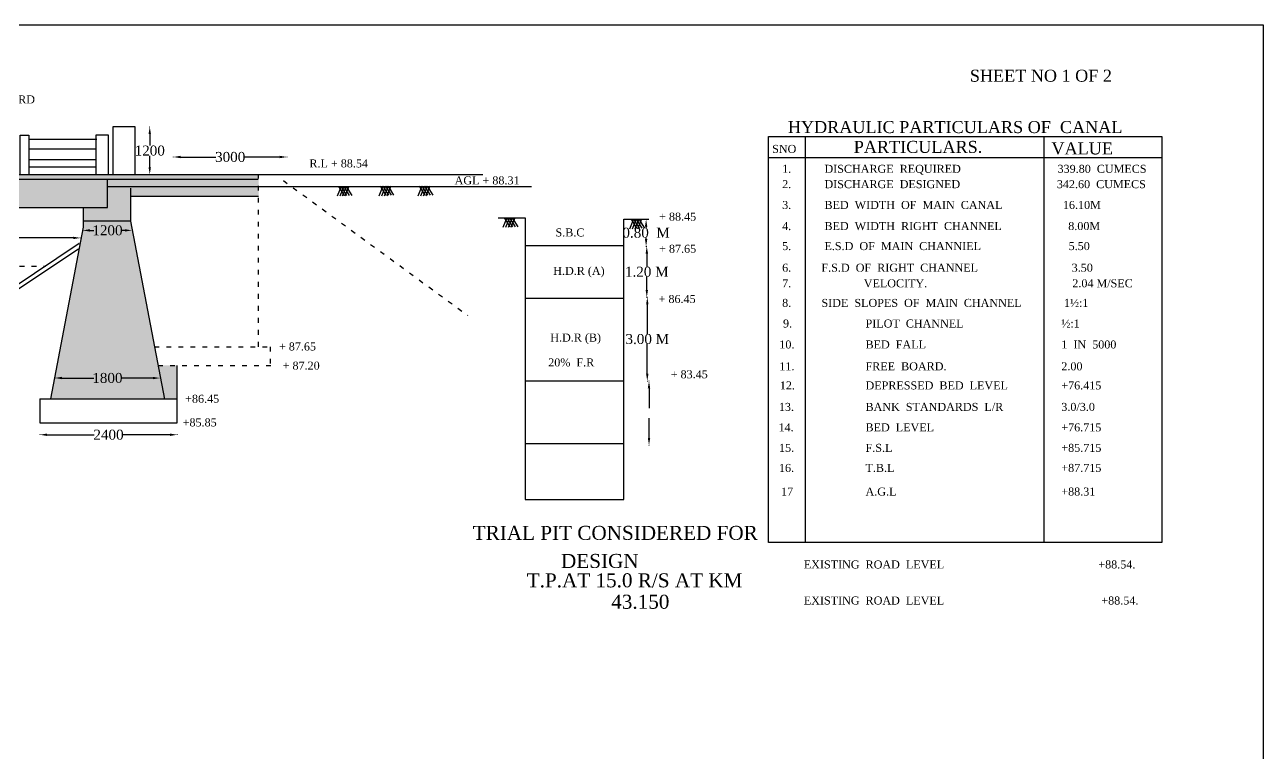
# Model space of a CAD drawing. Header units: millimetres. Extents: x 4400 to 80193, y -403 to 48046.
# Drawn here: x 49171 to 80116, y 29848 to 48046 of the extents above; entities that cross this region are included whole.
import ezdxf

# ---------------------------------------------------------------- set-up
doc = ezdxf.new("R2010")
doc.units = ezdxf.units.MM
doc.header["$MEASUREMENT"] = 0
doc.linetypes.add('ACAD_ISO03W100', pattern=[30, 12, -18])
for name, color, linetype in [('DIM', 5, 'Continuous'), ('DO LINE', 3, 'Continuous'), ('DWG.LINE', 10, 'Continuous'), ('HATCH', 2, 'Continuous'), ('TEXT', 7, 'Continuous')]:
    doc.layers.add(name, color=color, linetype=linetype)
doc.layers.add('TITLE', color=7, linetype='Continuous', lineweight=30)
doc.styles.get("Standard").update_dxf_attribs({"font": 'TIMES.TTF', "height": 250})
doc.dimstyles.get("Standard").update_dxf_attribs({"dimtxt": 250, "dimasz": 180, "dimexe": 0.18, "dimexo": 0.0625, "dimgap": 0.09, "dimtad": 0, "dimtih": 1, "dimtoh": 1, "dimdec": 0, "dimzin": 0, "dimdsep": 46, "dimtxsty": 'Standard', "dimcen": 300, "dimclre": 256, "dimclrt": 4, "dimadec": 0, "dimazin": 0, "dimtfac": 1, "dimtdec": 0, "dimtofl": 0, "dimtmove": 0, "dimatfit": 3, "dimfxl": 5, "dimfxlon": 1, "dimtolj": 1, "dimtzin": 0, "dimarcsym": 0})
pattern_1 = [(50, (0, 0), (286.9041, -25.10085), [30, -330]), (355, (0, 0), (-55.5005, 300.8769), [24, -264]), (100.4514, (23.9, -2.1), (231.4038, 275.7758), [25.4961, -280.4568]), (46.1842, (0, 80), (426.8964, -66.2076), [45, -495]), (96.6356, (35.57, 74.5), (373.865, 389.6471), [38.244, -420.6852]), (351.1842, (0, 80), (373.8648, 389.6474), [36, -396]), (21, (40, 60), (238.7628, -161.04756), [30, -330]), (326, (40, 60), (97.3261, 290.06), [24, -264]), (71.4514, (59.9, 46.58), (336.089, 129.0122), [25.4961, -280.4568]), (37.5, (0, 0), (4.86394, 133.15754), [0, -260.8, 0, -268, 0, -265]), (7.5, (0, 0), (105.22781, 157.76468), [0, -152.8, 0, -254.8, 0, -101]), (327.5, (-89.2, 0), (213.52897, -9.02195), [0, -100, 0, -312, 0, -414]), (317.5, (-129.2, 0), (233.27447, 40.042), [0, -130, 0, -207.2, 0, -294])]

# ---------------------------------------------------------------- blocks, each defined once
blk = doc.blocks.new('*D18')
at = {"layer": 'Defpoints', "color": 0, "ltscale": 0.2}
for p in [(50566, 42721), (42106, 42653), (50566, 42651)]:
    blk.add_point(p, dxfattribs=at)
at = {"layer": 'DIM', "lineweight": -2, "ltscale": 0.2}
for p, q in [((42106, 42718), (42106, 42723)), ((50566, 42716), (50566, 42721))]:
    blk.add_line(p, q, dxfattribs=at)
at = {"layer": 'DIM', "color": 0, "lineweight": -2, "ltscale": 0.2}
for p, q in [((42286, 42723), (45984, 42722)), ((50386, 42721), (46687, 42722))]:
    blk.add_line(p, q, dxfattribs=at)
at = {"layer": 'DIM', "color": 0, "ltscale": 0.2}
for points in [[(42286, 42753), (42286, 42693), (42106, 42723)], [(50386, 42751), (50386, 42691), (50566, 42721)]]:
    blk.add_solid(points, dxfattribs=at)
at = {"layer": 'DIM', "color": 4, "ltscale": 0.2, "insert": (46336, 42722), "char_height": 250, "attachment_point": 5}
blk.add_mtext('\\A1;8500', dxfattribs=at)
blk = doc.blocks.new('*D19')
at = {"layer": 'Defpoints', "color": 0, "ltscale": 0.2}
for p in [(50620, 42937), (51854, 42938), (51854, 42909)]:
    blk.add_point(p, dxfattribs=at)
at = {"layer": 'DIM', "lineweight": -2, "ltscale": 0.2}
for p, q in [((50620, 42914), (50620, 42909)), ((51854, 42914), (51854, 42909))]:
    blk.add_line(p, q, dxfattribs=at)
at = {"layer": 'DIM', "color": 0, "lineweight": -2, "ltscale": 0.2}
for p, q in [((50800, 42909), (50896, 42909)), ((51674, 42909), (51578, 42909))]:
    blk.add_line(p, q, dxfattribs=at)
at = {"layer": 'DIM', "color": 0, "ltscale": 0.2}
for points in [[(50800, 42939), (50800, 42879), (50620, 42909)], [(51674, 42939), (51674, 42879), (51854, 42909)]]:
    blk.add_solid(points, dxfattribs=at)
at = {"layer": 'DIM', "color": 4, "ltscale": 0.2, "insert": (51237, 42909), "char_height": 250, "attachment_point": 5}
blk.add_mtext('\\A1;1200', dxfattribs=at)
blk = doc.blocks.new('*D20')
at = {"layer": 'Defpoints', "color": 0, "ltscale": 0.2}
for p in [(52158, 45499), (52294, 45499), (52158, 44302)]:
    blk.add_point(p, dxfattribs=at)
at = {"layer": 'DIM', "lineweight": -2, "ltscale": 0.2}
for p, q in [((52289, 45499), (52294, 45499)), ((52289, 44302), (52294, 44302))]:
    blk.add_line(p, q, dxfattribs=at)
at = {"layer": 'DIM', "color": 0, "lineweight": -2, "ltscale": 0.2}
for p, q in [((52294, 45319), (52294, 45028)), ((52294, 44482), (52294, 44773))]:
    blk.add_line(p, q, dxfattribs=at)
at = {"layer": 'DIM', "color": 0, "ltscale": 0.2}
for points in [[(52264, 45319), (52324, 45319), (52294, 45499)], [(52264, 44482), (52324, 44482), (52294, 44302)]]:
    blk.add_solid(points, dxfattribs=at)
at = {"layer": 'DIM', "color": 4, "ltscale": 0.2, "insert": (52294, 44901), "char_height": 250, "attachment_point": 5}
blk.add_mtext('\\A1;1200', dxfattribs=at)
blk = doc.blocks.new('*D21')
at = {"layer": 'Defpoints', "color": 0, "ltscale": 0.2}
for p in [(52884, 44706), (55724, 44742), (55724, 44706)]:
    blk.add_point(p, dxfattribs=at)
at = {"layer": 'DIM', "lineweight": -2, "ltscale": 0.2}
for p, q in [((52884, 44738), (52884, 44743)), ((55724, 44738), (55724, 44743))]:
    blk.add_line(p, q, dxfattribs=at)
at = {"layer": 'DIM', "color": 0, "lineweight": -2, "ltscale": 0.2}
for p, q in [((53064, 44742), (53949, 44742)), ((55544, 44742), (54659, 44742))]:
    blk.add_line(p, q, dxfattribs=at)
at = {"layer": 'DIM', "color": 0, "ltscale": 0.2}
for points in [[(53064, 44772), (53064, 44712), (52884, 44742)], [(55544, 44772), (55544, 44712), (55724, 44742)]]:
    blk.add_solid(points, dxfattribs=at)
at = {"layer": 'DIM', "color": 4, "ltscale": 0.2, "insert": (54304, 44742), "char_height": 250, "attachment_point": 5}
blk.add_mtext('\\A1;3000', dxfattribs=at)
blk = doc.blocks.new('*D22')
at = {"layer": 'Defpoints', "color": 0, "ltscale": 0.2}
for p in [(49919, 39264), (52553, 39262), (52553, 39220)]:
    blk.add_point(p, dxfattribs=at)
at = {"layer": 'DIM', "lineweight": -2, "ltscale": 0.2}
for p, q in [((49919, 39226), (49919, 39221)), ((52553, 39225), (52553, 39220))]:
    blk.add_line(p, q, dxfattribs=at)
at = {"layer": 'DIM', "color": 0, "lineweight": -2, "ltscale": 0.2}
for p, q in [((50099, 39221), (50895, 39221)), ((52373, 39220), (51577, 39220))]:
    blk.add_line(p, q, dxfattribs=at)
at = {"layer": 'DIM', "color": 0, "ltscale": 0.2}
for points in [[(50099, 39251), (50099, 39191), (49919, 39221)], [(52373, 39250), (52373, 39190), (52553, 39220)]]:
    blk.add_solid(points, dxfattribs=at)
at = {"layer": 'DIM', "color": 4, "ltscale": 0.2, "insert": (51236, 39221), "char_height": 250, "attachment_point": 5}
blk.add_mtext('\\A1;1800', dxfattribs=at)
blk = doc.blocks.new('*D23')
at = {"layer": 'Defpoints', "color": 0, "ltscale": 0.2}
for p in [(49549, 38103), (52979, 38103), (52979, 37804)]:
    blk.add_point(p, dxfattribs=at)
at = {"layer": 'DIM', "lineweight": -2, "ltscale": 0.2}
for p, q in [((49549, 37809), (49549, 37804)), ((52979, 37809), (52979, 37804))]:
    blk.add_line(p, q, dxfattribs=at)
at = {"layer": 'DIM', "color": 0, "lineweight": -2, "ltscale": 0.2}
for p, q in [((49729, 37804), (50906, 37804)), ((52799, 37804), (51623, 37804))]:
    blk.add_line(p, q, dxfattribs=at)
at = {"layer": 'DIM', "color": 0, "ltscale": 0.2}
for points in [[(49729, 37834), (49729, 37774), (49549, 37804)], [(52799, 37834), (52799, 37774), (52979, 37804)]]:
    blk.add_solid(points, dxfattribs=at)
at = {"layer": 'DIM', "color": 4, "ltscale": 0.2, "insert": (51264, 37804), "char_height": 250, "attachment_point": 5}
blk.add_mtext('\\A1;2400', dxfattribs=at)
blk = doc.blocks.new('*D88')
at = {"layer": 'Defpoints', "color": 0, "ltscale": 0.2}
for p in [(64648, 43186), (64648, 42512), (64696, 42512)]:
    blk.add_point(p, dxfattribs=at)
at = {"layer": 'DIM', "lineweight": -2, "ltscale": 0.2}
for p, q in [((64691, 43186), (64696, 43186)), ((64691, 42512), (64696, 42512))]:
    blk.add_line(p, q, dxfattribs=at)
at = {"layer": 'DIM', "color": 0, "lineweight": -2, "ltscale": 0.2}
for p, q in [((64696, 43006), (64696, 42977)), ((64696, 42692), (64696, 42722))]:
    blk.add_line(p, q, dxfattribs=at)
at = {"layer": 'DIM', "color": 0, "ltscale": 0.2}
for points in [[(64666, 43006), (64726, 43006), (64696, 43186)], [(64666, 42692), (64726, 42692), (64696, 42512)]]:
    blk.add_solid(points, dxfattribs=at)
at = {"layer": 'DIM', "color": 4, "ltscale": 0.2, "insert": (64696, 42849), "char_height": 250, "attachment_point": 5}
blk.add_mtext('\\A1;0.80  M', dxfattribs=at)
blk = doc.blocks.new('*D89')
at = {"layer": 'Defpoints', "color": 0, "ltscale": 0.2}
for p in [(64696, 42510), (64696, 41239), (64713, 41239)]:
    blk.add_point(p, dxfattribs=at)
at = {"layer": 'DIM', "lineweight": -2, "ltscale": 0.2}
for p, q in [((64708, 42510), (64714, 42510)), ((64708, 41239), (64714, 41239))]:
    blk.add_line(p, q, dxfattribs=at)
at = {"layer": 'DIM', "color": 0, "lineweight": -2, "ltscale": 0.2}
for p, q in [((64713, 42330), (64713, 42002)), ((64713, 41419), (64713, 41747))]:
    blk.add_line(p, q, dxfattribs=at)
at = {"layer": 'DIM', "color": 0, "ltscale": 0.2}
for points in [[(64684, 42330), (64744, 42330), (64713, 42510)], [(64684, 41419), (64744, 41419), (64713, 41239)]]:
    blk.add_solid(points, dxfattribs=at)
at = {"layer": 'DIM', "color": 4, "ltscale": 0.2, "insert": (64713, 41874), "char_height": 250, "attachment_point": 5}
blk.add_mtext('\\A1;1.20 M', dxfattribs=at)
blk = doc.blocks.new('*D90')
at = {"layer": 'Defpoints', "color": 0, "ltscale": 0.2}
for p in [(64714, 41239), (64714, 39146), (64726, 39146)]:
    blk.add_point(p, dxfattribs=at)
at = {"layer": 'DIM', "lineweight": -2, "ltscale": 0.2}
for p, q in [((64722, 41239), (64727, 41239)), ((64722, 39146), (64727, 39146))]:
    blk.add_line(p, q, dxfattribs=at)
at = {"layer": 'DIM', "color": 0, "lineweight": -2, "ltscale": 0.2}
for p, q in [((64726, 41059), (64726, 40320)), ((64726, 39326), (64726, 40065))]:
    blk.add_line(p, q, dxfattribs=at)
at = {"layer": 'DIM', "color": 0, "ltscale": 0.2}
for points in [[(64696, 41059), (64756, 41059), (64726, 41239)], [(64696, 39326), (64756, 39326), (64726, 39146)]]:
    blk.add_solid(points, dxfattribs=at)
at = {"layer": 'DIM', "color": 4, "ltscale": 0.2, "insert": (64726, 40193), "char_height": 250, "attachment_point": 5}
blk.add_mtext('\\A1;3.00 M', dxfattribs=at)

msp = doc.modelspace()

# ---------------------------------------------------------------- hatches: boundary and pattern name
at = {"layer": 'HATCH', "ltscale": 0.2}
h = msp.add_hatch(dxfattribs=at)
h.set_pattern_fill('AR-CONC', color=256, scale=40, style=0)
h.set_pattern_definition(pattern_1)
h.paths.add_polyline_path([(55014.4, 44302.5), (55001.9, 44302.5), (45542.2, 44302.5), (45542.2, 44190.5), (51239.9, 44190.5), (51239.9, 44006.5), (54997.4, 44006.5), (55014.4, 44006.5)])
h = msp.add_hatch(dxfattribs=at)
h.set_pattern_fill('AR-CONC', color=256, scale=40, style=0)
h.set_pattern_definition(pattern_1)
edge = h.paths.add_edge_path()
edge.add_line((41563.4, 44190.5), (41563.4, 43984.4))
edge.add_line((25327.5, 43984.4), (41563.4, 43984.4))
edge.add_line((11836.3, 44190.5), (55001.9, 44190.5))
edge.add_line((25330.3, 44190.5), (25330.3, 43984.4))
h = msp.add_hatch(dxfattribs=at)
h.set_pattern_fill('AR-CONC', color=256, scale=40, style=0)
h.set_pattern_definition(pattern_1)
h.paths.add_polyline_path([(51239.9, 44190.5), (42206.3, 44190.5), (42107.4, 44111.5), (41639.2, 44111.5), (41639.2, 43020.5), (42081.6, 43020.5), (43392.8, 43484.3), (51239.9, 43484.3)])
h = msp.add_hatch(dxfattribs=at)
h.set_pattern_fill('AR-CONC', color=256, scale=40, style=0)
h.set_pattern_definition(pattern_1)
h.paths.add_polyline_path([(52979.4, 39536.7), (52500.5, 39536.7), (52658.8, 38703.8), (49549.4, 38703.8), (49549.4, 38103.1), (52979.4, 38103.1), (52979.4, 38703.8)])
h.paths.add_polyline_path([(55014.4, 44006.5), (54997.4, 44006.5), (51239.9, 44006.5), (51239.9, 43484.3), (50630.2, 43484.3), (50630.2, 43135.5), (51816.5, 43135.5), (51816.5, 43763.3), (55014.4, 43763.3)])
h.paths.add_polyline_path([(51816.5, 43135.5), (50630.2, 43135.5), (50630.2, 42988.4), (49812.2, 38703.8), (52658.8, 38703.8)])
h.paths.add_polyline_path([(52979.4, 38703.8), (49549.4, 38703.8), (49549.4, 38103.1), (52979.4, 38103.1)], flags=17)

# ---------------------------------------------------------------- linework, layer by layer
at = {"layer": 'DIM', "ltscale": 0.2}
for p, q in [((64764, 39146.5), (64769.2, 39146.5)), ((64769, 38966.5), (64769, 38471.3)), ((64769, 37721.5), (64769, 38216.7)), ((64764, 37541.5), (64769.2, 37541.5))]:
    msp.add_line(p, q, dxfattribs=at)
for points in [[(64739, 38966.5), (64799, 38966.5), (64769, 39146.5)], [(64739, 37721.5), (64799, 37721.5), (64769, 37541.5)]]:
    msp.add_solid(points, dxfattribs=at)
at = {"layer": 'DO LINE', "linetype": 'ACAD_ISO03W100', "ltscale": 10}
for points in [[(55014.4, 40002.9), (55014.4, 44302.5)], [(55633.8, 44152.3), (60238.4, 40785.9)], [(25942.5, 42018.1), (49692.5, 42019.2)], [(52411.9, 40002.9), (55303.1, 40002.9), (55303.1, 39536.7)], [(52500.5, 39536.7), (55326.5, 39536.7)]]:
    msp.add_lwpolyline(points, dxfattribs=at)
at = {"layer": 'DWG.LINE', "ltscale": 0.2}
for p, q in [((11836.3, 44190.5), (55001.9, 44190.5)), ((51239.9, 43484.3), (51239.9, 44190.5)), ((43392.8, 43484.3), (51239.9, 43484.3))]:
    msp.add_line(p, q, dxfattribs=at)
for points in [[(51380.3, 44302.5), (51380.3, 45507.2), (51924, 45507.2), (51924, 44302.5)], [(49058.7, 44302.5), (49058.7, 45284.3), (49273.1, 45284.3), (49273.1, 44302.5)], [(49273.1, 45191.8), (50969.8, 45191.8)], [(50957.4, 44302.5), (50957.4, 45298.1), (51252.2, 45298.1), (51252.2, 44302.5)], [(49273.1, 44946.2), (50963.9, 44946.2)], [(49273.1, 44677.5), (50957.6, 44677.5)], [(11836.3, 44302.5), (55001.9, 44302.5)], [(49273.1, 44493.1), (50957.4, 44493.1)], [(55001.9, 44302.5), (60619.4, 44302.5)], [(51816.5, 43962.4), (51816.5, 43135.5), (50630.2, 43135.5)], [(51239.9, 44006.5), (54997.4, 44006.5)], [(54997.4, 44006.5), (61830.5, 44006.5)], [(51816.5, 43763.3), (55014.4, 43763.3)], [(50630.2, 43484.3), (50630.2, 42988.4), (49811.5, 38700.3)], [(51816.5, 43135.5), (52660.2, 38696.4)], [(60999.8, 43223.9), (61676.3, 43223.9), (61676.3, 36185.3), (64142.1, 36185.3), (64142.1, 43186.3), (64762.8, 43186.3)], [(40931, 36428.4), (41466.5, 36428.4), (50516.4, 42446.8)], [(50533.2, 42583.1), (42123.1, 36941.7)], [(61676.3, 42534.2), (64142.1, 42534.2)], [(61676.3, 41213.6), (64142.1, 41213.6)], [(49549.4, 38703.8), (49549.4, 38103.1), (52979.4, 38103.1), (52979.4, 38703.8), (52979.4, 39536.7)], [(61676.3, 39154), (64142.1, 39154)], [(49549.4, 38703.8), (52976.1, 38703.8)], [(61676.3, 37585.9), (64142.1, 37585.9)]]:
    msp.add_lwpolyline(points, dxfattribs=at)
at = {"layer": 'HATCH', "ltscale": 0.2}
for points in [[(57073.5, 44006.5), (56974, 43761)], [(57007.5, 43999), (57007.5, 44006.5), (57148, 43782.5)], [(57139.5, 44006.5), (57040, 43761)], [(57073.5, 43999), (57073.5, 44006.5), (57214, 43782.5)], [(57205.5, 44006.5), (57106, 43761)], [(57139.5, 43999), (57139.5, 44006.5), (57280, 43782.5)], [(57271.5, 44006.5), (57172, 43761)], [(57205.5, 43999), (57205.5, 44006.5), (57346, 43782.5)], [(58116, 44010.2), (58016.5, 43764.7)], [(58050, 44002.7), (58050, 44010.2), (58190.5, 43786.2)], [(58182, 44010.2), (58082.5, 43764.7)], [(58116, 44002.7), (58116, 44010.2), (58256.5, 43786.2)], [(58248, 44010.2), (58148.5, 43764.7)], [(58182, 44002.7), (58182, 44010.2), (58322.5, 43786.2)], [(58314, 44010.2), (58214.5, 43764.7)], [(58248, 44002.7), (58248, 44010.2), (58388.5, 43786.2)], [(59091.5, 44010.2), (58992, 43764.7)], [(59025.5, 44002.7), (59025.5, 44010.2), (59166, 43786.2)], [(59157.5, 44010.2), (59058, 43764.7)], [(59091.5, 44002.7), (59091.5, 44010.2), (59232, 43786.2)], [(59223.5, 44010.2), (59124, 43764.7)], [(59157.5, 44002.7), (59157.5, 44010.2), (59298, 43786.2)], [(59289.5, 44010.2), (59190, 43764.7)], [(59223.5, 44002.7), (59223.5, 44010.2), (59364, 43786.2)], [(61215.3, 43224.2), (61115.8, 42978.7)], [(61149.3, 43216.7), (61149.3, 43224.2), (61289.8, 43000.2)], [(61281.3, 43224.2), (61181.8, 42978.7)], [(61215.3, 43216.7), (61215.3, 43224.2), (61355.8, 43000.2)], [(61347.3, 43224.2), (61247.8, 42978.7)], [(61281.3, 43216.7), (61281.3, 43224.2), (61421.8, 43000.2)], [(61413.3, 43224.2), (61313.8, 42978.7)], [(61347.3, 43216.7), (61347.3, 43224.2), (61487.8, 43000.2)], [(64385, 43187.2), (64285.5, 42941.7)], [(64319, 43179.7), (64319, 43187.2), (64459.5, 42963.2)], [(64451, 43187.2), (64351.5, 42941.7)], [(64385, 43179.7), (64385, 43187.2), (64525.5, 42963.2)], [(64517, 43187.2), (64417.5, 42941.7)], [(64451, 43179.7), (64451, 43187.2), (64591.5, 42963.2)], [(64583, 43187.2), (64483.5, 42941.7)], [(64517, 43179.7), (64517, 43187.2), (64657.5, 42963.2)]]:
    msp.add_lwpolyline(points, dxfattribs=at)
at = {"layer": 'TITLE', "ltscale": 0.2}
for points in [[(4399.5, 48045.5), (80116, 48045.5), (80116, -403), (4399.5, -403)], [(67750.5, 45252.5), (77579, 45252.5), (77579, 35113), (67750.5, 35113)]]:
    msp.add_lwpolyline(points, close=True, dxfattribs=at)
for points in [[(68667.5, 45252.5), (68667.5, 35113)], [(74637.5, 45252.5), (74637.5, 35113)], [(67750.5, 44727.5), (77579, 44727.5)]]:
    msp.add_lwpolyline(points, dxfattribs=at)

# ---------------------------------------------------------------- texts
at = {"layer": 'TEXT'}
for s, height, p in [('SHEET NO 1 OF 2', 300, (72785.7, 46623.2)), ('PER OSD STANDARD', 200, (46472.4, 46080.7)), ('HYDRAULIC PARTICULARS OF  CANAL', 300, (68238.8, 45340.4)), ('SNO', 200, (67845.3, 44844.9)), ('PARTICULARS.', 300, (69885.3, 44844.9)), ('VALUE', 300, (74824.3, 44805.9)), ('R.L + 88.54', 200, (56283.9, 44482.2)), ('AGL + 88.31', 200, (59911.9, 44057.7)), ('1.           DISCHARGE  REQUIRED                                339.80  CUMECS                               ', 200, (68095.8, 44347.1)), ('2.           DISCHARGE  DESIGNED                                342.60  CUMECS ', 200, (68095.8, 43963.8)), ('3.           BED  WIDTH  OF  MAIN  CANAL                    16.10M                         ', 200, (68095.8, 43444.3)), ('+ 88.45', 200, (65021.4, 43152.7)), ('4.           BED  WIDTH  RIGHT  CHANNEL                      8.00M                      ', 200, (68095.8, 42917.7)), ('S.B.C ', 200, (62432.9, 42757.7)), ('+ 87.65', 200, (65021.4, 42350.2)), ('5.           E.S.D  OF  MAIN  CHANNIEL                             5.50                ', 200, (68095.8, 42416.8)), ('H.D.R (A)', 200, (62376.4, 41798.2)), ('6.          F.S.D  OF  RIGHT  CHANNEL                               3.50    ', 200, (68095.8, 41876.9)), ('7.                        VELOCITY.                                                2.04 M/SEC                         ', 200, (68095.8, 41487)), ('+ 86.45', 200, (65008.4, 41095.2)), ('8.          SIDE  SLOPES  OF  MAIN  CHANNEL              1½:1  ', 200, (68095.8, 40997.6)), ('     9.', 200, (67739.4, 40482.7)), ('PILOT  CHANNEL', 200, (70178.9, 40482.7)), ('½:1', 200, (75070.9, 40482.7)), ('H.D.R (B)', 200, (62302.4, 40131.2)), ('+ 87.65', 200, (55522.4, 39908.7)), ('10.', 200, (68025.5, 39959.2)), ('BED  FALL', 200, (70178.9, 39959.2)), ('1  IN  5000', 200, (75070.9, 39959.2)), ('+ 87.20', 200, (55615.4, 39430.2)), ('20%%%  F.R', 200, (62250.9, 39511.2)), ('11. ', 200, (68024, 39413.2)), ('FREE  BOARD.', 200, (70178.9, 39413.2)), ('2.00', 200, (75070.9, 39413.2)), ('+ 83.45', 200, (65311.9, 39214.7)), ('12.', 200, (68037, 38936.2)), ('DEPRESSED  BED  LEVEL', 200, (70178.9, 38936.2)), ('+76.415', 200, (75070.9, 38936.2)), ('+86.45', 200, (53178.4, 38602.7)), ('13.', 200, (68014, 38399.7)), ('BANK  STANDARDS  L/R', 200, (70178.9, 38399.7)), ('3.0/3.0', 200, (75070.9, 38399.7)), ('+85.85', 200, (53116.4, 38011.7)), ('14.', 200, (68005, 37888.2)), ('BED  LEVEL', 200, (70178.9, 37888.2)), ('+76.715', 200, (75070.9, 37888.2)), ('15.', 200, (68017.5, 37376.7)), ('F.S.L', 200, (70178.9, 37376.7)), ('+85.715', 200, (75070.9, 37376.7)), ('16.', 200, (68015, 36875.2)), ('T.B.L', 200, (70178.9, 36875.2)), ('+87.715', 200, (75070.9, 36875.2)), ('17', 200, (68069, 36284.2)), ('A.G.L', 200, (70178.9, 36284.2)), ('+88.31', 200, (75070.9, 36284.2)), ('EXISTING  ROAD  LEVEL                                                   +88.54.', 200, (68636.9, 34463.7)), ('EXISTING  ROAD  LEVEL                                                    +88.54.', 200, (68636.9, 33562.7))]:
    msp.add_text(s, height=height, dxfattribs=at).set_placement(p)
at = {"layer": 'TITLE'}
for s, p in [('TRIAL PIT CONSIDERED FOR', (60364.1, 35177.6)), ('DESIGN', (62570.1, 34476.1)), ('T.P.AT 15.0 R/S AT KM', (61713.6, 33992.1)), ('43.150', (63824.6, 33457.1))]:
    msp.add_text(s, height=350, dxfattribs=at).set_placement(p)

# ---------------------------------------------------------------- dimensions: what is measured, and where the dimension line sits
at = {"layer": 'DIM', "ltscale": 0.2}
for p1, p2, distance, text, picture, middle in [((52158, 44302.5), (52158, 45499), -136, '1200', '*D20', (52294, 44900.7)), ((52884, 44706.5), (55724, 44706.5), 36, '3000', '*D21', (54304, 44742.5)), ((50620.4, 42937), (51854.1, 42937.5), -28, '1200', '*D19', (51237.3, 42909.2)), ((64648, 43186.3), (64648, 42512.5), 48, '0.80  M', '*D88', (64696, 42849.4)), ((42106, 42653.2), (50565.8, 42650.9), 69.6, '8500', '*D18', (46335.9, 42721.7)), ((64696.5, 42509.6), (64696.5, 41239), 17, '1.20 M', '*D89', (64713.5, 41874.3)), ((64713.7, 41239), (64713.7, 39146.5), 12.8, '3.00 M', '*D90', (64726.5, 40192.8)), ((49919.1, 39263.6), (52552.6, 39262.5), -42.5, '1800', '*D22', (51235.8, 39220.6)), ((49549.4, 38103.1), (52979.4, 38103.1), -299.1, '2400', '*D23', (51264.4, 37804))]:
    dim = msp.add_aligned_dim(p1=p1, p2=p2, distance=distance, text=text, dimstyle='Standard', dxfattribs=at)
    dim.commit()
    dim.dimension.update_dxf_attribs({"geometry": picture, "text_midpoint": middle})

doc.saveas('drawing.dxf')
